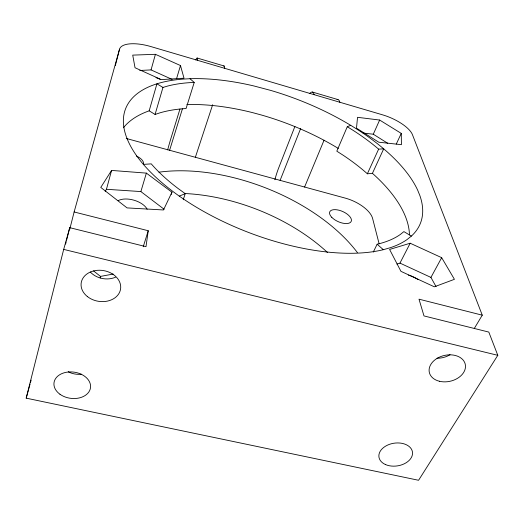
<?xml version="1.0" encoding="UTF-8"?>
<svg xmlns="http://www.w3.org/2000/svg" width="524" height="524" viewBox="0 0 524 524"><rect width="100%" height="100%" fill="white"/><g stroke="black" fill="none" stroke-linecap="round" stroke-linejoin="round"><path stroke-width="0.79" d="M69.758 229.25L74.126 211.971L148.233 230.737L146 246.666L69.751 227.671L63.686 249.398L26.2 398.155L418.578 480.279L497.8 355.318L488.807 332.078L423.988 315.926L419.004 299.178L482.27 315.179L474.286 328.469M100.176 277.995L100.503 276.41L93.541 270.895M65.598 244.112L66.188 241.761M66.587 240.195L69.751 227.671M115.359 65.513L119.531 49.184A30.025 11.62 17.1 0 1 150.735 46.531L382.658 114.867A28.126 10.5 23.5 0 1 412.46 134.714L482.27 315.179M105.193 191.299L106.451 189.288L111.579 170.424L146.373 173.117L171.951 192.203L171.21 194.522M26.2 398.155L30.045 384.092M30.471 382.533L31.113 380.188M74.126 211.971L119.531 49.184M139.77 70.485L151.05 69.908L155.418 54.313L180.485 65.552L184.016 78.207L161.287 79.602L135.028 67.74L132.723 55.118L155.418 54.313M149.176 110.833L156.925 83.82L162.957 87.429L167.89 85.982A149.628 66.948 21.2 0 1 193.395 82.451L194.214 82.438L186.072 108.54L185.267 108.573A146.681 69.882 21.2 0 0 159.977 112.83L155.078 114.448L149.176 110.833A155.019 73.943 21.2 0 0 123.428 127.738M155.078 114.448L162.957 87.429M164.084 209.24L140.877 191.574L146.373 173.117M176.536 78.757L180.485 65.552M179.935 109.103L171.093 137.858A26.809 2.037 -75.2 0 0 167.673 149.857M169.606 150.277L182.424 108.841M143.235 246.745L148.233 230.737M195.36 157.292L212.665 104.721M183.23 199.729L185.241 193.657L178.108 188.509A149.628 66.948 21.2 0 1 151.855 164.562L151.285 163.868L143.373 164.379A158.137 70.845 21.2 0 1 182.804 79.111L190.009 78.718A158.137 70.845 21.2 0 1 253.885 85.956L270.679 90.397A158.137 70.845 21.2 0 1 417.687 190.219L419.796 195.387A158.137 70.845 21.2 0 1 411.379 236.088L407.122 239.501A158.137 70.845 21.2 0 1 390.275 247.714L383.332 249.693A158.137 70.845 21.2 0 1 179.274 196.12C166.219 186.865 153.873 176.496 143.373 164.379M294.901 126.474L278.834 167.516A26.134 5.384 -74.7 0 0 274.864 179.739M280.104 180.374L300.717 128.341M304.588 187.042L324.055 140.216M347.281 126.729L336.814 151.181L342.703 154.94A146.681 69.882 21.2 0 1 366.754 173.241L367.357 173.798L372.42 173.339L383.712 148.823L378.623 149.15L377.994 148.6A149.628 66.948 21.2 0 0 353.307 130.476L347.281 126.729L350.713 125.315M363.086 133.057L373.284 134.216L379.645 120.048L401.266 133.404L401.423 144.676L378.754 142.201L356.49 128.17L357.538 117.311L379.645 120.048M367.357 173.798L378.623 149.15M396.282 144.061L401.266 133.404M171.951 192.203L163.468 209.967L127.07 207.904L100.772 187.415L111.579 170.424M373.278 252.103L377.136 244.217L377.955 244.046A149.628 66.948 21.2 0 0 400.336 234.451L403.886 231.608L411.379 236.088M396.923 264.096L399.969 263.107L410.181 243.228L441.673 257.67L454.426 279.318L434.337 286.811L400.939 271.34L389.594 249.444L410.181 243.228M436.06 286.621L430.938 277.419L441.673 257.67M179.274 196.12L185.241 193.657M100.503 276.41L113.145 274.052M106.451 189.288L140.877 191.574M63.686 249.398L497.8 355.318M126.238 138.46L345.277 198.118A26.462 12.307 24.1 0 1 372.597 218.436L379.107 243.719M197.168 58.026L224.069 65.972M312.461 92.06L337.967 99.586M151.05 69.908L172.193 79.445M399.969 263.107L430.938 277.419M68.277 371.713L69.548 372.426A17.803 13.034 8.2 0 0 81.469 374.234M373.284 134.216L387.74 143.288M190.009 78.718L194.214 82.438M377.136 244.217L383.332 249.693M136.423 156.034A12.425 6.059 16.3 0 1 143.504 163.802M158.955 172.186A147.048 81.05 21.1 0 1 357.42 252.614M155.982 77.644A13.12 5.364 17.2 0 1 160.095 79.366M186.865 104.551A155.019 73.943 21.2 0 1 253.374 112.837L261.659 115.084A155.019 73.943 21.2 0 1 338.314 148.436M372.42 173.339A155.019 73.943 21.2 0 1 409.454 234.909M184.337 193.494A144.349 83.192 21.1 0 1 327.526 252.509M118.136 200.672A16.991 9.065 16.2 0 1 134.098 200.233A16.991 9.065 16.2 0 1 147.146 209.233M408.412 275.12A16.008 7.926 27.6 0 1 417.949 279.488M450.064 354.689A17.809 13.048 -13.2 0 1 437.036 358.213M115.568 277.189A19.211 15.275 9.6 0 1 90.357 272.028M337.063 99.599A27.34 6.609 -73.5 0 1 339.847 102.252M309.717 93.521A27.503 5.83 -73.7 0 1 314.053 94.654M223.61 66.122A28.073 3.072 -74.6 0 1 224.652 68.317M195.773 59.952A28.25 2.214 -74.8 0 1 197.437 60.293M331.764 217.316A11.744 5.548 24 0 0 350.602 222.242A11.744 5.548 24 0 0 339.094 210.248A11.744 5.548 24 0 0 331.764 217.316M87.292 296.486A19.925 15.569 9.1 0 0 120.186 290.722A19.925 15.569 9.1 0 0 95.178 270.6A19.925 15.569 9.1 0 0 87.292 296.486M59.946 394.238A18.419 13.205 7.8 0 0 90.18 389.214A18.419 13.205 7.8 0 0 66.653 372.223A18.419 13.205 7.8 0 0 59.946 394.238M385.481 464.552A16.951 11.469 -8.6 0 0 412.414 454.668A16.951 11.469 -8.6 0 0 389.214 444.431A16.951 11.469 -8.6 0 0 385.481 464.552M439.361 381.243A18.425 13.218 -12.8 0 0 465.45 365.418A18.425 13.218 -12.8 0 0 437.075 358.377A18.425 13.218 -12.8 0 0 439.361 381.243"/></g></svg>
